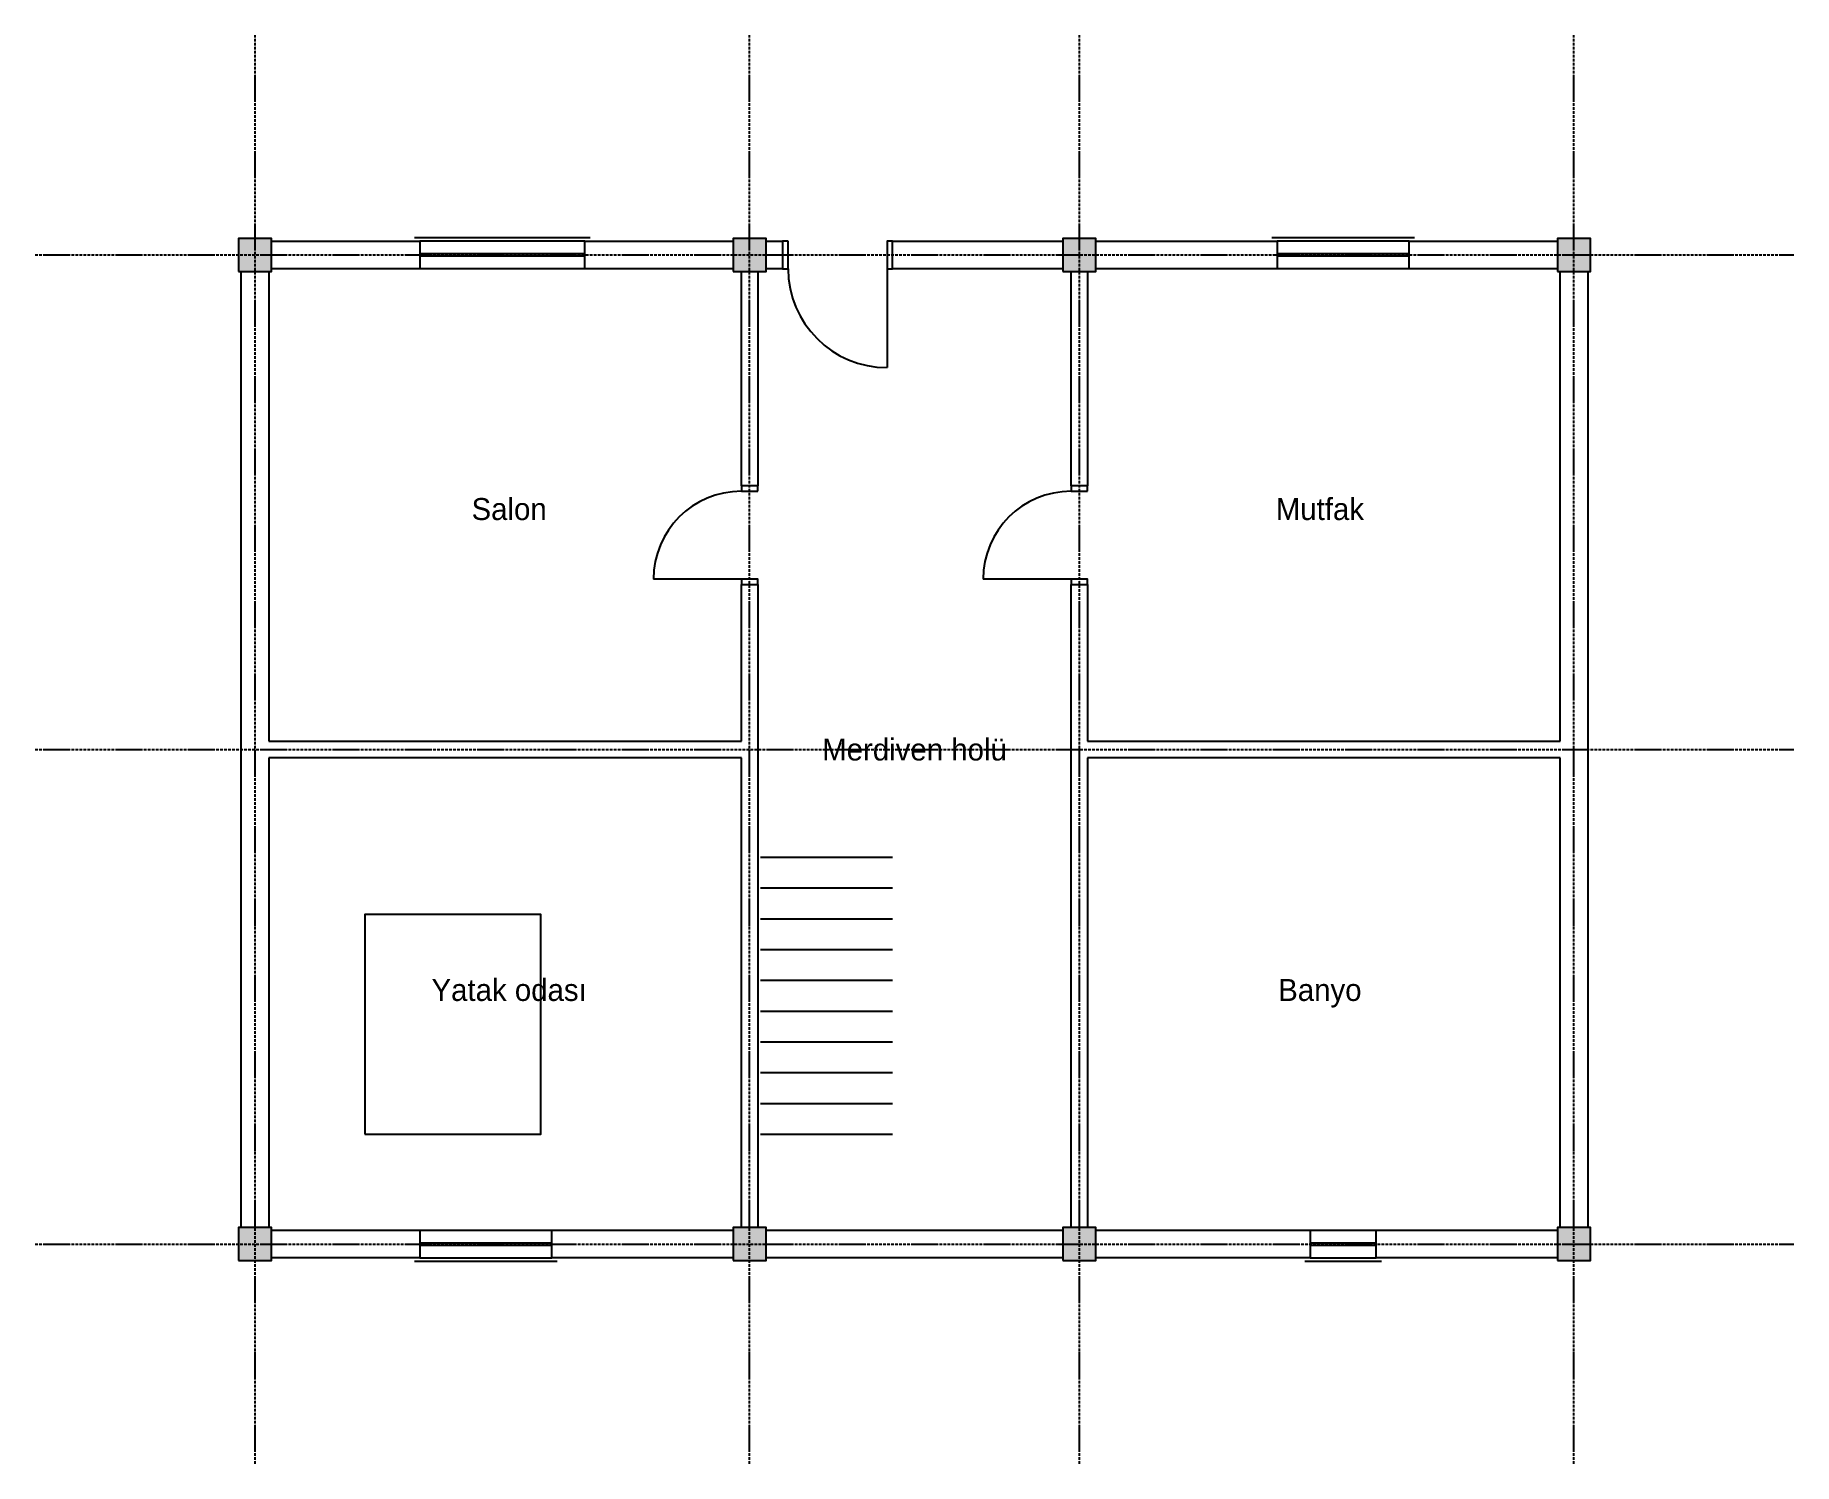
# Model space of a CAD drawing. Header units: centimetres. Extents: x -200 to 1400, y -200 to 1100.
import ezdxf
from ezdxf.enums import TextEntityAlignment as Align

# ---------------------------------------------------------------- set-up
doc = ezdxf.new("R2010")
doc.units = ezdxf.units.CM
doc.linetypes.add('DASHDOT', pattern=[3.556, 2.54, -0.508, 0, -0.508])
for name, color, linetype in [('AKS', 8, 'Continuous'), ('DUVAR', 7, 'Continuous'), ('KAPI', 3, 'Continuous'), ('KOLON', 1, 'Continuous'), ('MERDIVEN', 6, 'Continuous'), ('MOBILYA', 9, 'Continuous'), ('PENCERE', 4, 'Continuous'), ('YAZI', 2, 'Continuous')]:
    doc.layers.add(name, color=color, linetype=linetype)

msp = doc.modelspace()

# ---------------------------------------------------------------- hatches: boundary and pattern name
at = {"layer": 'KOLON'}
for points in [[(-15, 885), (15, 885), (15, 915), (-15, 915)], [(435, 885), (465, 885), (465, 915), (435, 915)], [(735, 885), (765, 885), (765, 915), (735, 915)], [(1185, 885), (1215, 885), (1215, 915), (1185, 915)], [(-15, -15), (15, -15), (15, 15), (-15, 15)], [(435, -15), (465, -15), (465, 15), (435, 15)], [(735, -15), (765, -15), (765, 15), (735, 15)], [(1185, -15), (1215, -15), (1215, 15), (1185, 15)]]:
    msp.add_hatch(color=1, dxfattribs=at).paths.add_polyline_path(points)

# ---------------------------------------------------------------- linework, layer by layer
at = {"layer": 'AKS', "linetype": 'DASHDOT'}
for p, q in [((0, -200), (0, 1100)), ((450, -200), (450, 1100)), ((750, -200), (750, 1100)), ((1200, -200), (1200, 1100)), ((-200, 900), (1400, 900)), ((-200, 450), (1400, 450)), ((-200, 0), (1400, 0))]:
    msp.add_line(p, q, dxfattribs=at)
at = {"layer": 'DUVAR'}
for p, q in [((15, 912.5), (150, 912.5)), ((150, 912.5), (150, 887.5)), ((300, 887.5), (300, 912.5)), ((300, 912.5), (435, 912.5)), ((465, 912.5), (480, 912.5)), ((480, 912.5), (480, 887.5)), ((580, 887.5), (580, 912.5)), ((580, 912.5), (735, 912.5)), ((765, 912.5), (930, 912.5)), ((930, 912.5), (930, 887.5)), ((1050, 887.5), (1050, 912.5)), ((1050, 912.5), (1185, 912.5)), ((-12.5, 15), (-12.5, 885)), ((12.5, 885), (12.5, 457.5)), ((150, 887.5), (15, 887.5)), ((435, 887.5), (300, 887.5)), ((442.5, 690), (442.5, 885)), ((457.5, 885), (457.5, 690)), ((480, 887.5), (465, 887.5)), ((735, 887.5), (580, 887.5)), ((742.5, 690), (742.5, 885)), ((757.5, 885), (757.5, 690)), ((930, 887.5), (765, 887.5)), ((1185, 887.5), (1050, 887.5)), ((1187.5, 457.5), (1187.5, 885)), ((1212.5, 885), (1212.5, 15)), ((457.5, 690), (442.5, 690)), ((757.5, 690), (742.5, 690)), ((442.5, 457.5), (442.5, 600)), ((442.5, 600), (457.5, 600)), ((457.5, 600), (457.5, 15)), ((742.5, 15), (742.5, 600)), ((742.5, 600), (757.5, 600)), ((757.5, 600), (757.5, 457.5)), ((12.5, 457.5), (442.5, 457.5)), ((757.5, 457.5), (1187.5, 457.5)), ((12.5, 442.5), (12.5, 15)), ((442.5, 442.5), (12.5, 442.5)), ((442.5, 15), (442.5, 442.5)), ((757.5, 442.5), (757.5, 15)), ((1187.5, 442.5), (757.5, 442.5)), ((1187.5, 15), (1187.5, 442.5)), ((15, 12.5), (150, 12.5)), ((150, 12.5), (150, -12.5)), ((270, -12.5), (270, 12.5)), ((270, 12.5), (435, 12.5)), ((465, 12.5), (735, 12.5)), ((765, 12.5), (960, 12.5)), ((960, 12.5), (960, -12.5)), ((1020, -12.5), (1020, 12.5)), ((1020, 12.5), (1185, 12.5)), ((150, -12.5), (15, -12.5)), ((435, -12.5), (270, -12.5)), ((735, -12.5), (465, -12.5)), ((960, -12.5), (765, -12.5)), ((1185, -12.5), (1020, -12.5))]:
    msp.add_line(p, q, dxfattribs=at)
at = {"layer": 'KAPI'}
for p, q in [((575, 887.5), (575, 797.5)), ((442.5, 605), (362.5, 605)), ((742.5, 605), (662.5, 605))]:
    msp.add_line(p, q, dxfattribs=at)
for points in [[(485, 912.5), (480, 912.5), (480, 887.5), (485, 887.5)], [(580, 912.5), (575, 912.5), (575, 887.5), (580, 887.5)], [(457.5, 685), (457.5, 690), (442.5, 690), (442.5, 685)], [(757.5, 685), (757.5, 690), (742.5, 690), (742.5, 685)], [(457.5, 600), (457.5, 605), (442.5, 605), (442.5, 600)], [(757.5, 600), (757.5, 605), (742.5, 605), (742.5, 600)]]:
    msp.add_lwpolyline(points, close=True, dxfattribs=at)
for centre, radius, start, end in [((575, 887.5), 90, 180, 270), ((442.5, 605), 80, 90, 180), ((742.5, 605), 80, 90, 180)]:
    msp.add_arc(centre, radius, start, end, dxfattribs=at)
at = {"layer": 'KOLON'}
for points in [[(-15, 885), (15, 885), (15, 915), (-15, 915)], [(435, 885), (465, 885), (465, 915), (435, 915)], [(735, 885), (765, 885), (765, 915), (735, 915)], [(1185, 885), (1215, 885), (1215, 915), (1185, 915)], [(-15, -15), (15, -15), (15, 15), (-15, 15)], [(435, -15), (465, -15), (465, 15), (435, 15)], [(735, -15), (765, -15), (765, 15), (735, 15)], [(1185, -15), (1215, -15), (1215, 15), (1185, 15)]]:
    msp.add_lwpolyline(points, close=True, dxfattribs=at)
at = {"layer": 'MERDIVEN'}
for p, q in [((460, 352), (580, 352)), ((460, 324), (580, 324)), ((460, 296), (580, 296)), ((460, 268), (580, 268)), ((460, 240), (580, 240)), ((460, 212), (580, 212)), ((460, 184), (580, 184)), ((460, 156), (580, 156)), ((460, 128), (580, 128)), ((460, 100), (580, 100))]:
    msp.add_line(p, q, dxfattribs=at)
at = {"layer": 'MOBILYA'}
msp.add_lwpolyline([(100, 100), (260, 100), (260, 300), (100, 300)], close=True, dxfattribs=at)
at = {"layer": 'PENCERE'}
for p, q in [((305, 915.5), (145, 915.5)), ((300, 912.5), (150, 912.5)), ((1055, 915.5), (925, 915.5)), ((1050, 912.5), (930, 912.5)), ((300, 901), (150, 901)), ((300, 899), (150, 899)), ((1050, 901), (930, 901)), ((1050, 899), (930, 899)), ((300, 887.5), (150, 887.5)), ((1050, 887.5), (930, 887.5)), ((150, 12.5), (270, 12.5)), ((150, 1), (270, 1)), ((960, 12.5), (1020, 12.5)), ((960, 1), (1020, 1)), ((145, -15.5), (275, -15.5)), ((150, -1), (270, -1)), ((150, -12.5), (270, -12.5)), ((955, -15.5), (1025, -15.5)), ((960, -1), (1020, -1)), ((960, -12.5), (1020, -12.5))]:
    msp.add_line(p, q, dxfattribs=at)

# ---------------------------------------------------------------- texts
at = {"layer": 'YAZI'}
for s, p in [('Salon', (231.2, 668.8)), ('Mutfak', (968.8, 668.8)), ('Merdiven holü', (600, 450)), ('Yatak odası', (231.2, 231.2)), ('Banyo', (968.8, 231.2))]:
    msp.add_text(s, height=20, dxfattribs=at).set_placement(p, align=Align.MIDDLE_CENTER)

doc.saveas('drawing.dxf')
